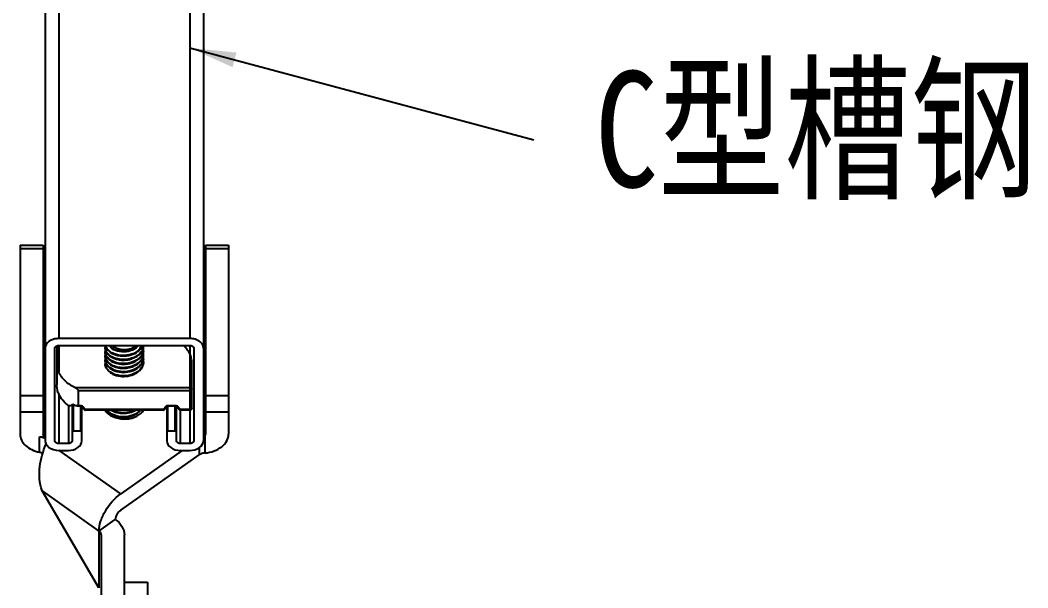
# Model space of a CAD drawing. Extents: x 1036631 to 1215829, y 649019 to 896649.
# Drawn here: x 1141561 to 1143744, y 786659 to 787891 of the extents above; entities that cross this region are included whole.
import ezdxf

# ---------------------------------------------------------------- set-up
doc = ezdxf.new("R2010")
doc.units = 0
doc.header["$LTSCALE"] = 1000
doc.header["$MEASUREMENT"] = 0
doc.styles.get("Standard").update_dxf_attribs({"font": 'gbenor.shx', "bigfont": 'gbcbig.shx'})
doc.dimstyles.get("Standard").update_dxf_attribs({"dimscale": 100, "dimtxt": 3.5, "dimasz": 1, "dimexe": 2.5, "dimexo": 3, "dimgap": 1.5, "dimtad": 1, "dimdec": 0, "dimzin": 0, "dimdsep": 46, "dimtxsty": 'Standard', "dimblk": 'ARCHTICK', "dimcen": 0.09, "dimadec": 0, "dimazin": 0, "dimtfac": 1, "dimtdec": 0, "dimtix": 1, "dimtmove": 2, "dimatfit": 3, "dimfxl": 1, "dimtolj": 1, "dimtzin": 0, "dimarcsym": 0})

# ---------------------------------------------------------------- blocks, each defined once
blk = doc.blocks.new('gfhhrryyfd')
at = {"linetype": 'Continuous'}
for p, q in [((3694907.2, -1760209.2), (3694907.2, -1762430.8)), ((3695191.5, -1760209.2), (3695191.5, -1762430.8)), ((3694877.9, -1760229.9), (3694877.9, -1762652.5)), ((3695220.8, -1760229.9), (3695220.8, -1762652.5)), ((3694823.5, -1762228.3), (3694873.7, -1762228.3)), ((3694823.5, -1762228.3), (3694823.5, -1762637.8)), ((3694823.5, -1762235.6), (3694873.7, -1762235.6)), ((3694873.7, -1762228.3), (3694873.7, -1762637.8)), ((3695225, -1762228.3), (3695275.2, -1762228.3)), ((3695225, -1762228.3), (3695225, -1762637.8)), ((3695225, -1762235.6), (3695275.2, -1762235.6)), ((3695275.2, -1762228.3), (3695275.2, -1762637.8)), ((3695191.5, -1762430.8), (3694907.2, -1762430.8)), ((3694898.8, -1762652.5), (3694898.8, -1762451.5)), ((3694903, -1762446.4), (3694903, -1762531.3)), ((3694907.2, -1762445.6), (3695191.5, -1762445.6)), ((3694907.2, -1762445.6), (3694907.2, -1762503.6)), ((3695191.5, -1762445.6), (3695191.5, -1762658.5)), ((3695199.9, -1762451.5), (3695199.9, -1762652.5)), ((3695195.7, -1762581.6), (3695195.7, -1762484)), ((3694942.4, -1762537.2), (3695191.5, -1762537.2)), ((3694873.7, -1762555), (3694823.5, -1762555)), ((3694907.2, -1762550.9), (3694907.2, -1762658.5)), ((3694949, -1762543.1), (3695191.5, -1762543.1)), ((3694949, -1762543.1), (3694949, -1762575.7)), ((3695275.2, -1762555), (3695225, -1762555)), ((3694928.1, -1762575.8), (3694928.1, -1762658.5)), ((3694936.4, -1762573.7), (3694936.4, -1762652.5)), ((3694939, -1762631.8), (3694939, -1762574)), ((3694946.9, -1762576.9), (3694954, -1762576.9)), ((3694949, -1762575.7), (3694954, -1762575.7)), ((3694954, -1762575.7), (3694954, -1762576.9)), ((3694954.8, -1762631.8), (3694954.8, -1762576.9)), ((3694955.8, -1762577.4), (3694963.1, -1762585.1)), ((3694957.4, -1762652.5), (3694957.4, -1762579.1)), ((3694958.8, -1762577.5), (3694965.4, -1762584.5)), ((3695134.2, -1762585.8), (3694964.5, -1762585.8)), ((3695133.3, -1762584.5), (3694965.4, -1762584.5)), ((3695133.3, -1762584.5), (3695139.9, -1762577.5)), ((3695135.7, -1762585.1), (3695142.9, -1762577.4)), ((3695141.4, -1762579.1), (3695141.4, -1762652.5)), ((3695143.9, -1762631.8), (3695143.9, -1762577.4)), ((3695144.8, -1762575.7), (3695159.7, -1762575.7)), ((3695144.8, -1762575.7), (3695144.8, -1762576.9)), ((3695144.8, -1762576.9), (3695159.7, -1762576.9)), ((3695159.7, -1762575.7), (3695159.7, -1762576.9)), ((3695159.8, -1762631.8), (3695159.8, -1762576.9)), ((3695161.5, -1762577.4), (3695168.8, -1762585.1)), ((3695162.3, -1762652.5), (3695162.3, -1762578.2)), ((3695164.6, -1762577.5), (3695171.2, -1762584.5)), ((3695191.5, -1762585.8), (3695170.2, -1762585.8)), ((3695170.6, -1762585.8), (3695170.6, -1762658.5)), ((3695191.5, -1762584.5), (3695171.2, -1762584.5)), ((3694873.7, -1762590.5), (3694823.5, -1762590.5)), ((3695275.2, -1762590.5), (3695225, -1762590.5)), ((3694865.4, -1762643.7), (3694877.9, -1762643.7)), ((3694865.4, -1762677.4), (3694865.4, -1762643.7)), ((3694954.8, -1762631.8), (3694939, -1762631.8)), ((3695159.8, -1762631.8), (3695143.9, -1762631.8)), ((3695223.6, -1762641.1), (3695223.6, -1762678.9)), ((3694928.1, -1762658.5), (3694907.2, -1762658.5)), ((3694907.2, -1762673.2), (3694928.1, -1762673.2)), ((3695041.6, -1762767.4), (3694907.6, -1762672.7)), ((3695174.8, -1762673.2), (3695041.6, -1762767.4)), ((3695191.5, -1762658.5), (3695170.6, -1762658.5)), ((3695170.6, -1762673.2), (3695191.5, -1762673.2)), ((3695211.7, -1762667.4), (3695211.7, -1762682.6)), ((3695041.6, -1762802.9), (3695211.7, -1762682.6)), ((3694871.1, -1762761.1), (3694994.3, -1762848.2)), ((3694994.3, -1762971.4), (3694871.1, -1762761.1)), ((3694994.3, -1762848.2), (3695029.8, -1762823.1)), ((3694994.3, -1762848.2), (3694994.3, -1762971.4)), ((3694999.2, -1762856.6), (3694999.2, -1763293.6)), ((3695049.4, -1763055.6), (3695049.4, -1762856.6)), ((3695049.4, -1762959.1), (3695099.6, -1762959.1)), ((3695099.6, -1762959.1), (3695099.6, -1763335.4))]:
    blk.add_line(p, q, dxfattribs=at)
for points in [[(3694963.1, -1762585.1), (3694963.5, -1762585.5), (3694964.1, -1762585.7), (3694964.5, -1762585.8)], [(3695134.2, -1762585.8), (3695134.6, -1762585.7), (3695135.2, -1762585.5), (3695135.7, -1762585.1)], [(3695168.8, -1762585.1), (3695169.2, -1762585.5), (3695169.9, -1762585.7), (3695170.2, -1762585.8)], [(3694939, -1762631.8), (3694937.7, -1762632.1), (3694936.8, -1762632.7), (3694936.4, -1762633.6)], [(3694957.4, -1762633.6), (3694957, -1762632.7), (3694956.1, -1762632.1), (3694954.8, -1762631.8)], [(3695143.9, -1762631.8), (3695142.6, -1762632.1), (3695141.7, -1762632.7), (3695141.4, -1762633.6)], [(3695162.3, -1762633.6), (3695161.9, -1762632.7), (3695161, -1762632.1), (3695159.8, -1762631.8)]]:
    blk.add_lwpolyline(points, dxfattribs=at)
for centre, radius, start, end in [((3695191.5, -1762471.7), 41, 80.8706, 90.0189), ((3695191.8, -1762470.1), 39.3, 78.0323, 80.8417), ((3695026.7, -1762448.9), 19.2, 169.9347, 179.9645), ((3695026.5, -1762448.9), 18.9, 180.0024, 183.3202), ((3695026.8, -1762450), 19.2, 180.052, 191.6603), ((3695026.8, -1762457.8), 19.2, 168.2082, 179.9468), ((3695066.8, -1762445.3), 24.3, 339.139, 349.3386), ((3695067.4, -1762444.3), 23.8, 346.6926, 347.1405), ((3695067.5, -1762444.4), 23.7, 347.1396, 348.9145), ((3695067.9, -1762444.4), 23.3, 348.9029, 357.1916), ((3695068, -1762445.5), 23.2, 349.8101, 359.9705), ((3695067.8, -1762445.5), 23.4, 349.4125, 349.8194), ((3695067.8, -1762453.4), 23.4, 8.7721, 9.1529), ((3695068, -1762453.3), 23.1, 0.0241, 8.7833), ((3695068, -1762453.3), 23.2, 350.9257, 355.6647), ((3695068.1, -1762454.4), 23.1, 352.5397, 359.9837), ((3695068.2, -1762453.3), 23, 357.2291, 359.9993), ((3695068.2, -1762453.3), 23, 356.5909, 357.2293), ((3695068.1, -1762453.3), 23, 355.6713, 356.5908), ((3695129.8, -1762495.9), 69.6, 42.2494, 46.358), ((3695026.5, -1762457.8), 18.9, 180.0025, 183.319), ((3695026.8, -1762458.9), 19.2, 180.0522, 191.7103), ((3695026.8, -1762466.6), 19.2, 168.2604, 179.9474), ((3695026.5, -1762466.6), 18.9, 180.0024, 183.3198), ((3695026.8, -1762467.7), 19.2, 180.0496, 191.3679), ((3695026.8, -1762475.5), 19.2, 167.9094, 179.9433), ((3695026.5, -1762475.5), 18.9, 180.0025, 183.3152), ((3695047.6, -1762420.5), 48.2, 280.123, 282.928), ((3695067, -1762454.2), 24.2, 339.3218, 350.2377), ((3695067.7, -1762453.3), 23.5, 348.6302, 349.8187), ((3695067.9, -1762462.2), 23.3, 348.9773, 357.229), ((3695067.8, -1762453.3), 23.4, 349.8191, 350.9299), ((3695067.8, -1762454.4), 23.4, 350.3157, 352.5466), ((3695068, -1762462.2), 23.2, 0.0308, 9.7049), ((3695068, -1762471.1), 23.2, 0.0332, 10.0184), ((3695067.9, -1762471), 23.3, 349.2692, 357.2332), ((3695068, -1762479.9), 23.2, 0.0332, 10.0043), ((3695068, -1762463.3), 23.2, 350.6115, 359.9707), ((3695068, -1762472.2), 23.2, 350.5969, 359.9706), ((3695068.3, -1762462.2), 22.9, 357.2509, 359.9984), ((3695068.3, -1762471.1), 22.9, 357.2538, 359.9983), ((3695026.5, -1762484.4), 18.9, 180.0025, 183.3152), ((3695046.9, -1762450), 45.3, 257.5731, 259.6973), ((3695058, -1762473.8), 35, 311.8202, 317.3511), ((3695068.3, -1762479.9), 22.9, 357.2538, 359.9983), ((3694985.2, -1762488.1), 97.4, 241.7354, 243.9434), ((3695032, -1762570.4), 29.2, 211.9656, 213.5353), ((3695026.5, -1762583.7), 18.9, 186.2145, 188.3209), ((3695027.4, -1762581.8), 19.8, 191.5191, 196.3654), ((3695032.6, -1762571.4), 25.7, 214.1434, 218.9006), ((3695065.5, -1762578.1), 25.8, 334.3672, 341.5372), ((3695066.4, -1762578.4), 24.8, 341.5792, 342.7354), ((3695068.4, -1762586.2), 22.7, 0.9501, 1.1978), ((3695191.5, -1762581.6), 4.18, 270.0008, 359.9997), ((3695033.4, -1762570.7), 26.7, 218.8725, 219.1531), ((3695033.7, -1762570.5), 27.1, 219.1564, 220.767), ((3694895.8, -1762651.3), 18.1, 207.6898, 214.3075)]:
    blk.add_arc(centre, radius, start, end, dxfattribs=at)
blk.add_ellipse((3694994.4, -1762462.7), major_axis=(85.2, 114), ratio=0.292406, start_param=3.562723, end_param=3.670193, dxfattribs=at)
for points, knots in [([(3694873.7, -1762282.9), (3694873.7, -1762283.4), (3694874.2, -1762285.7), (3694876.2, -1762287.4), (3694877.9, -1762288)], [0, 0, 0, 0, 0.22722, 1, 1, 1, 1]), ([(3695220.9, -1762288), (3695221.5, -1762287.8), (3695223.4, -1762286.8), (3695225, -1762284.5), (3695225, -1762282.9)], [0, 0, 0, 0, 0.2888, 1, 1, 1, 1]), ([(3695220.8, -1762451.5), (3695220.8, -1762449.2), (3695218.4, -1762439.1), (3695207.6, -1762433.3), (3695199.9, -1762431.6)], [0, 0, 0, 0, 0.221136, 1, 1, 1, 1]), ([(3694891.1, -1762434.2), (3694889.1, -1762435.1), (3694882.7, -1762438.7), (3694877.9, -1762446.2), (3694877.9, -1762451.5)], [0, 0, 0, 0, 0.286732, 1, 1, 1, 1]), ([(3695090.5, -1762449.8), (3695089.6, -1762453.7), (3695085.6, -1762461.3), (3695075.1, -1762469.9), (3695061.6, -1762475.2), (3695046.6, -1762476.9), (3695032, -1762474.9), (3695019.5, -1762469.4), (3695010.4, -1762460.9), (3695007.8, -1762453.5), (3695007.6, -1762450)], [0, 0, 0, 0, 0.111968, 0.236912, 0.374448, 0.518156, 0.658848, 0.787879, 0.900583, 1, 1, 1, 1]), ([(3695078.9, -1762457.6), (3695073.3, -1762461.9), (3695059.4, -1762467.6), (3695040.9, -1762467.9), (3695027.1, -1762464), (3695018.4, -1762459.4), (3695011.9, -1762453.2), (3695009.1, -1762448.1), (3695008.4, -1762445.6)], [0, 0, 0, 0, 0.262112, 0.537776, 0.66937, 0.790942, 0.900704, 1, 1, 1, 1]), ([(3695009.4, -1762449.5), (3695009.7, -1762450), (3695010.8, -1762452.3), (3695012.3, -1762454.3), (3695013.6, -1762455.7)], [0, 0, 0, 0, 0.24232, 1, 1, 1, 1]), ([(3695016.3, -1762445.6), (3695022.1, -1762452.6), (3695034.4, -1762457.5), (3695048.6, -1762458), (3695058.7, -1762456.9), (3695066, -1762454.3), (3695070.3, -1762451.8)], [0, 0, 0, 0, 0.471992, 0.606824, 0.74197, 1, 1, 1, 1]), ([(3695080, -1762445.6), (3695076.7, -1762450.1), (3695066.5, -1762457.3), (3695048.5, -1762460.9), (3695030.8, -1762458.2), (3695020.8, -1762451.6), (3695017.8, -1762447.4)], [0, 0, 0, 0, 0.241934, 0.512224, 0.776098, 1, 1, 1, 1]), ([(3695023.3, -1762445.6), (3695026.6, -1762448.5), (3695035.1, -1762453), (3695049.4, -1762455.2), (3695063.6, -1762453), (3695072.1, -1762448.5), (3695075.4, -1762445.6)], [0, 0, 0, 0, 0.238191, 0.5, 0.761809, 1, 1, 1, 1]), ([(3695070.3, -1762451.8), (3695071.1, -1762451.4), (3695074.1, -1762449.6), (3695076.8, -1762447.5), (3695078.6, -1762445.6)], [0, 0, 0, 0, 0.261206, 1, 1, 1, 1]), ([(3695078.9, -1762457.6), (3695079.8, -1762456.7), (3695082.9, -1762453.2), (3695085.4, -1762448.9), (3695086.5, -1762445.6)], [0, 0, 0, 0, 0.260314, 1, 1, 1, 1]), ([(3695078.9, -1762457.6), (3695080.1, -1762456.8), (3695084.2, -1762453.5), (3695087.7, -1762449.1), (3695089.2, -1762445.6)], [0, 0, 0, 0, 0.267033, 1, 1, 1, 1]), ([(3695079.5, -1762458.3), (3695079.9, -1762458), (3695081.5, -1762456.6), (3695083.1, -1762455.1), (3695084.1, -1762454)], [0, 0, 0, 0, 0.25532, 1, 1, 1, 1]), ([(3695084.1, -1762454), (3695084.4, -1762453.6), (3695085.6, -1762452.2), (3695086.7, -1762450.7), (3695087.4, -1762449.5)], [0, 0, 0, 0, 0.254857, 1, 1, 1, 1]), ([(3695187.1, -1762456.5), (3695186.7, -1762455.9), (3695184.9, -1762453.3), (3695182.9, -1762450.8), (3695181.3, -1762449.1)], [0, 0, 0, 0, 0.245927, 1, 1, 1, 1]), ([(3695007.5, -1762476.6), (3695007.5, -1762480), (3695009.6, -1762487.2), (3695014.7, -1762492.6), (3695017.7, -1762494.9)], [0, 0, 0, 0, 0.471695, 1, 1, 1, 1]), ([(3695090.7, -1762457.9), (3695089.9, -1762461.8), (3695086.1, -1762469.6), (3695075.8, -1762478.4), (3695062.2, -1762483.9), (3695047.2, -1762485.8), (3695032.4, -1762483.9), (3695019.7, -1762478.4), (3695010.5, -1762469.9), (3695007.8, -1762462.4), (3695007.6, -1762458.9)], [0, 0, 0, 0, 0.111438, 0.235731, 0.372938, 0.516745, 0.657844, 0.787365, 0.900423, 1, 1, 1, 1]), ([(3695087.4, -1762475), (3695083.2, -1762481.9), (3695072, -1762489.8), (3695055.2, -1762494), (3695041.4, -1762494.3), (3695028.5, -1762491.4), (3695017.6, -1762485.7), (3695010, -1762477.6), (3695007.8, -1762470.9), (3695007.6, -1762467.7)], [0, 0, 0, 0, 0.247397, 0.387799, 0.530345, 0.667239, 0.791958, 0.901708, 1, 1, 1, 1]), ([(3695016.4, -1762492.7), (3695013.9, -1762490.6), (3695009.7, -1762485.8), (3695007.7, -1762479.6), (3695007.6, -1762476.6)], [0, 0, 0, 0, 0.52477, 1, 1, 1, 1]), ([(3695007.9, -1762471.5), (3695008.5, -1762474.6), (3695011.6, -1762480.9), (3695019.8, -1762488.2), (3695030.8, -1762493.2), (3695043.7, -1762495.5), (3695057.1, -1762494.8), (3695073.1, -1762490.3), (3695083.7, -1762482.4), (3695087.7, -1762475.7)], [0, 0, 0, 0, 0.099803, 0.212169, 0.338787, 0.476105, 0.61766, 0.756186, 1, 1, 1, 1]), ([(3695009.4, -1762458.3), (3695009.7, -1762458.9), (3695010.8, -1762461.1), (3695012.3, -1762463.2), (3695013.6, -1762464.6)], [0, 0, 0, 0, 0.242292, 1, 1, 1, 1]), ([(3695009.4, -1762467.2), (3695009.7, -1762467.8), (3695010.8, -1762470), (3695012.3, -1762472), (3695013.6, -1762473.4)], [0, 0, 0, 0, 0.242309, 1, 1, 1, 1]), ([(3695013.6, -1762455.7), (3695017.2, -1762459.6), (3695027.2, -1762465.9), (3695044.9, -1762469.4), (3695063.4, -1762467.3), (3695074.8, -1762461.9), (3695079.5, -1762458.3)], [0, 0, 0, 0, 0.225132, 0.482573, 0.749584, 1, 1, 1, 1]), ([(3695013.6, -1762464.6), (3695017.9, -1762469.3), (3695027.2, -1762474.5), (3695040.7, -1762477.4), (3695051.9, -1762477.6), (3695062.9, -1762475.7), (3695075.9, -1762470.7), (3695084.1, -1762463.9), (3695087.4, -1762458.4)], [0, 0, 0, 0, 0.231819, 0.363306, 0.499507, 0.635491, 0.766568, 1, 1, 1, 1]), ([(3695013.6, -1762473.4), (3695017.9, -1762478.2), (3695027.2, -1762483.3), (3695040.7, -1762486.2), (3695051.9, -1762486.4), (3695062.9, -1762484.5), (3695075.9, -1762479.6), (3695084.1, -1762472.7), (3695087.4, -1762467.2)], [0, 0, 0, 0, 0.231805, 0.363293, 0.499495, 0.635484, 0.766566, 1, 1, 1, 1]), ([(3695056, -1762467.9), (3695054.5, -1762468.2), (3695048.2, -1762469), (3695041.8, -1762468.6), (3695037.1, -1762467.6)], [0, 0, 0, 0, 0.253006, 1, 1, 1, 1]), ([(3695056.8, -1762476.7), (3695055.2, -1762477), (3695048.7, -1762477.9), (3695042.1, -1762477.6), (3695037.3, -1762476.5)], [0, 0, 0, 0, 0.252727, 1, 1, 1, 1]), ([(3695090.7, -1762466.6), (3695090.6, -1762467.3), (3695089.9, -1762470.3), (3695088.6, -1762473.1), (3695087.4, -1762475)], [0, 0, 0, 0, 0.245205, 1, 1, 1, 1]), ([(3695088.3, -1762483.5), (3695088.6, -1762482.9), (3695089.8, -1762480.5), (3695090.5, -1762477.9), (3695090.9, -1762475.9)], [0, 0, 0, 0, 0.255239, 1, 1, 1, 1]), ([(3695090.8, -1762475.4), (3695090.7, -1762475.9), (3695090.1, -1762478.2), (3695089.3, -1762480.4), (3695088.5, -1762481.9)], [0, 0, 0, 0, 0.246649, 1, 1, 1, 1]), ([(3695191.5, -1762464.4), (3695191.2, -1762463.8), (3695189.9, -1762461), (3695188.4, -1762458.4), (3695187.1, -1762456.5)], [0, 0, 0, 0, 0.246381, 1, 1, 1, 1]), ([(3695195.7, -1762484), (3695195.7, -1762483.1), (3695195.6, -1762481.3), (3695195.2, -1762477.8), (3695194.2, -1762472.1), (3695192.8, -1762467.4), (3695191.5, -1762464.4)], [0, 0, 0, 0, 0.138161, 0.267841, 0.521134, 1, 1, 1, 1]), ([(3694903, -1762489.9), (3694903, -1762489.5), (3694903.2, -1762491.7), (3694903.4, -1762492.5), (3694903.8, -1762494.4), (3694904.3, -1762496), (3694904.9, -1762497.8), (3694905.8, -1762500.4), (3694906.6, -1762502.3), (3694907.2, -1762503.6)], [0, 0, 0, 0, 0.078745, 0.19228, 0.31189, 0.436571, 0.566746, 0.703259, 1, 1, 1, 1]), ([(3695016.2, -1762501.5), (3695013.8, -1762499.4), (3695009.6, -1762494.6), (3695007.7, -1762488.4), (3695007.6, -1762485.5)], [0, 0, 0, 0, 0.524463, 1, 1, 1, 1]), ([(3695083.8, -1762488.7), (3695079.9, -1762493), (3695069.2, -1762499.8), (3695050.7, -1762503.8), (3695032, -1762501.9), (3695020.7, -1762496.4), (3695016.4, -1762492.7)], [0, 0, 0, 0, 0.239543, 0.50309, 0.765417, 1, 1, 1, 1]), ([(3695017.7, -1762494.9), (3695022.2, -1762498.4), (3695033.6, -1762503.4), (3695052.1, -1762504.8), (3695070.3, -1762500.5), (3695080.6, -1762493.5), (3695084.3, -1762489.2)], [0, 0, 0, 0, 0.237667, 0.50065, 0.762696, 1, 1, 1, 1]), ([(3695058.8, -1762485.1), (3695057, -1762485.6), (3695049.6, -1762486.9), (3695042, -1762486.5), (3695036.6, -1762485.2)], [0, 0, 0, 0, 0.252464, 1, 1, 1, 1]), ([(3695058.3, -1762494.1), (3695056.7, -1762494.5), (3695050.3, -1762495.6), (3695043.6, -1762495.4), (3695038.8, -1762494.6)], [0, 0, 0, 0, 0.251553, 1, 1, 1, 1]), ([(3695079.8, -1762502.4), (3695080.2, -1762502.1), (3695081.8, -1762500.7), (3695083.3, -1762499.2), (3695084.3, -1762498.1)], [0, 0, 0, 0, 0.255282, 1, 1, 1, 1]), ([(3695091.1, -1762481), (3695091, -1762484), (3695089.5, -1762490.1), (3695085.9, -1762495.2), (3695083.8, -1762497.5)], [0, 0, 0, 0, 0.483641, 1, 1, 1, 1]), ([(3695088.5, -1762481.9), (3695088.2, -1762482.5), (3695086.9, -1762484.9), (3695085.2, -1762487.1), (3695083.8, -1762488.7)], [0, 0, 0, 0, 0.24363, 1, 1, 1, 1]), ([(3695084.3, -1762498.1), (3695086.4, -1762495.7), (3695089.9, -1762490.3), (3695091.2, -1762484.1), (3695091.2, -1762481)], [0, 0, 0, 0, 0.515614, 1, 1, 1, 1]), ([(3695084.3, -1762489.2), (3695084.7, -1762488.8), (3695086.2, -1762487), (3695087.5, -1762485), (3695088.3, -1762483.5)], [0, 0, 0, 0, 0.256096, 1, 1, 1, 1]), ([(3694942.4, -1762537.2), (3694934.5, -1762533.4), (3694920.5, -1762524.2), (3694910.4, -1762510.6), (3694907.2, -1762503.6)], [0, 0, 0, 0, 0.528487, 1, 1, 1, 1]), ([(3695081.4, -1762499.9), (3695077.2, -1762503.7), (3695066.5, -1762509.6), (3695048.6, -1762512.7), (3695030.9, -1762510.4), (3695020.3, -1762505), (3695016.2, -1762501.5)], [0, 0, 0, 0, 0.244054, 0.507922, 0.767735, 1, 1, 1, 1]), ([(3695018, -1762504), (3695022.1, -1762507.1), (3695032.2, -1762511.7), (3695048.8, -1762513.7), (3695065.5, -1762510.9), (3695075.6, -1762505.7), (3695079.8, -1762502.4)], [0, 0, 0, 0, 0.234486, 0.493055, 0.755143, 1, 1, 1, 1]), ([(3695058.3, -1762503), (3695056.7, -1762503.3), (3695050.1, -1762504.5), (3695043.4, -1762504.3), (3695038.5, -1762503.4)], [0, 0, 0, 0, 0.251672, 1, 1, 1, 1]), ([(3694907.2, -1762550.9), (3694905.9, -1762547.9), (3694904.5, -1762543.2), (3694903.5, -1762537.5), (3694903.2, -1762534), (3694903, -1762532.2), (3694903, -1762531.3)], [0, 0, 0, 0, 0.478872, 0.732167, 0.861849, 1, 1, 1, 1]), ([(3694942.4, -1762537.2), (3694943.7, -1762537.9), (3694945.8, -1762539.2), (3694948, -1762541.1), (3694949, -1762542.4), (3694949, -1762543.1)], [0, 0, 0, 0, 0.508644, 0.771516, 1, 1, 1, 1]), ([(3695191.5, -1762537.2), (3695192.6, -1762537.2), (3695194.1, -1762537.6), (3695195.5, -1762538.9), (3695195.7, -1762539.8), (3695195.7, -1762540.2)], [0, 0, 0, 0, 0.552527, 0.789194, 1, 1, 1, 1]), ([(3695191.5, -1762543.1), (3695192.6, -1762543.1), (3695194.1, -1762542.8), (3695195.5, -1762541.4), (3695195.7, -1762540.6), (3695195.7, -1762540.2)], [0, 0, 0, 0, 0.552515, 0.789179, 1, 1, 1, 1]), ([(3694929, -1762576.6), (3694924.2, -1762573.1), (3694915.7, -1762565.5), (3694909.4, -1762555.8), (3694907.2, -1762550.9)], [0, 0, 0, 0, 0.520159, 1, 1, 1, 1]), ([(3694929.8, -1762576.9), (3694929.8, -1762576.9), (3694929.5, -1762576.9), (3694929.2, -1762576.7), (3694929, -1762576.6)], [0, 0, 0, 0, 0.224258, 1, 1, 1, 1]), ([(3694939, -1762574), (3694938.9, -1762573.9), (3694938.5, -1762573.7), (3694937.9, -1762573.6), (3694937.6, -1762573.7)], [0, 0, 0, 0, 0.298771, 1, 1, 1, 1]), ([(3694946.9, -1762576.9), (3694946.5, -1762576.9), (3694945, -1762576.7), (3694943.4, -1762576.2), (3694942.4, -1762575.7)], [0, 0, 0, 0, 0.232638, 1, 1, 1, 1]), ([(3694949, -1762575.7), (3694949, -1762575.9), (3694948.9, -1762576.3), (3694948.1, -1762576.8), (3694947.4, -1762576.9), (3694946.9, -1762576.9)], [0, 0, 0, 0, 0.239055, 0.472377, 1, 1, 1, 1]), ([(3694954, -1762575.7), (3694954.3, -1762575.7), (3694955.4, -1762575.7), (3694956.6, -1762576.1), (3694957.4, -1762576.5)], [0, 0, 0, 0, 0.258297, 1, 1, 1, 1]), ([(3694954, -1762576.9), (3694954.4, -1762576.9), (3694955, -1762577), (3694955.6, -1762577.3), (3694955.8, -1762577.4)], [0, 0, 0, 0, 0.694252, 1, 1, 1, 1]), ([(3694957.3, -1762577.9), (3694957.2, -1762577.9), (3694956.6, -1762577.9), (3694956.1, -1762577.7), (3694955.8, -1762577.4)], [0, 0, 0, 0, 0.28225, 1, 1, 1, 1]), ([(3694958.8, -1762577.5), (3694958.7, -1762577.6), (3694958.2, -1762577.8), (3694957.7, -1762577.9), (3694957.3, -1762577.9)], [0, 0, 0, 0, 0.268193, 1, 1, 1, 1]), ([(3694965.4, -1762584.5), (3694965.2, -1762584.7), (3694964.8, -1762585.1), (3694964, -1762585.5), (3694963.3, -1762585.4), (3694963.1, -1762585.1)], [0, 0, 0, 0, 0.333929, 0.607776, 1, 1, 1, 1]), ([(3694964.5, -1762585.8), (3694964.7, -1762585.8), (3694965.1, -1762585.3), (3694965.3, -1762584.9), (3694965.4, -1762584.5)], [0, 0, 0, 0, 0.344146, 1, 1, 1, 1]), ([(3695007.7, -1762586.5), (3695015.7, -1762598.6), (3695041.2, -1762607.8), (3695070.6, -1762603.2), (3695084.3, -1762594.8), (3695088.9, -1762589.3)], [0, 0, 0, 0, 0.487782, 0.759802, 1, 1, 1, 1]), ([(3695084.2, -1762585.8), (3695079.9, -1762590.7), (3695067.8, -1762598.2), (3695047.1, -1762601.7), (3695027, -1762598.1), (3695015.7, -1762590.6), (3695012.1, -1762585.8)], [0, 0, 0, 0, 0.244143, 0.51353, 0.775518, 1, 1, 1, 1]), ([(3695013.1, -1762588.2), (3695017.1, -1762592.8), (3695028.8, -1762599.9), (3695049.1, -1762602.8), (3695069.5, -1762598.7), (3695081.2, -1762590.7), (3695085.2, -1762585.8)], [0, 0, 0, 0, 0.228358, 0.491922, 0.759562, 1, 1, 1, 1]), ([(3695020.9, -1762585.8), (3695028.6, -1762590.5), (3695047.5, -1762594.9), (3695066.3, -1762590.5), (3695074.5, -1762585.8)], [0, 0, 0, 0, 0.491142, 1, 1, 1, 1]), ([(3695072.4, -1762585.8), (3695064.7, -1762589.7), (3695047.4, -1762593.4), (3695030.1, -1762589.7), (3695022.8, -1762585.8)], [0, 0, 0, 0, 0.508141, 1, 1, 1, 1]), ([(3695089.7, -1762585.8), (3695089.5, -1762586.3), (3695088.7, -1762588.2), (3695087.6, -1762590.1), (3695086.7, -1762591.4)], [0, 0, 0, 0, 0.245608, 1, 1, 1, 1]), ([(3695135.7, -1762585.1), (3695135.4, -1762585.4), (3695134.7, -1762585.5), (3695133.9, -1762585.1), (3695133.5, -1762584.7), (3695133.3, -1762584.5)], [0, 0, 0, 0, 0.392224, 0.666072, 1, 1, 1, 1]), ([(3695133.3, -1762584.5), (3695133.4, -1762584.9), (3695133.6, -1762585.3), (3695134, -1762585.8), (3695134.2, -1762585.8)], [0, 0, 0, 0, 0.655854, 1, 1, 1, 1]), ([(3695139.9, -1762577.5), (3695140, -1762577.6), (3695140.5, -1762577.8), (3695141, -1762577.9), (3695141.4, -1762577.9)], [0, 0, 0, 0, 0.268193, 1, 1, 1, 1]), ([(3695141.3, -1762576.5), (3695141.6, -1762576.3), (3695142.7, -1762575.9), (3695143.9, -1762575.7), (3695144.8, -1762575.7)], [0, 0, 0, 0, 0.240525, 1, 1, 1, 1]), ([(3695141.4, -1762577.9), (3695141.5, -1762577.9), (3695142.1, -1762577.9), (3695142.7, -1762577.7), (3695142.9, -1762577.4)], [0, 0, 0, 0, 0.28225, 1, 1, 1, 1]), ([(3695142.9, -1762577.4), (3695143.1, -1762577.3), (3695143.7, -1762577), (3695144.3, -1762576.9), (3695144.8, -1762576.9)], [0, 0, 0, 0, 0.30582, 1, 1, 1, 1]), ([(3695159.7, -1762576.9), (3695160.1, -1762576.9), (3695160.8, -1762577), (3695161.4, -1762577.3), (3695161.5, -1762577.4)], [0, 0, 0, 0, 0.694252, 1, 1, 1, 1]), ([(3695164.6, -1762577.5), (3695164.4, -1762577.6), (3695163.6, -1762577.9), (3695162.8, -1762578), (3695162.2, -1762577.8)], [0, 0, 0, 0, 0.286288, 1, 1, 1, 1]), ([(3695162.3, -1762576.1), (3695162.5, -1762576.2), (3695163.3, -1762576.5), (3695164.1, -1762577), (3695164.6, -1762577.5)], [0, 0, 0, 0, 0.265871, 1, 1, 1, 1]), ([(3695171.2, -1762584.5), (3695171, -1762584.7), (3695170.5, -1762585.1), (3695169.8, -1762585.5), (3695169, -1762585.4), (3695168.8, -1762585.1)], [0, 0, 0, 0, 0.333929, 0.607776, 1, 1, 1, 1]), ([(3695170.2, -1762585.8), (3695170.4, -1762585.8), (3695170.8, -1762585.3), (3695171, -1762584.9), (3695171.2, -1762584.5)], [0, 0, 0, 0, 0.344146, 1, 1, 1, 1]), ([(3695195.7, -1762581.6), (3695195.7, -1762582), (3695195.5, -1762582.8), (3695194.1, -1762584.2), (3695192.6, -1762584.5), (3695191.5, -1762584.5)], [0, 0, 0, 0, 0.210821, 0.447485, 1, 1, 1, 1]), ([(3695057.1, -1762591.9), (3695055.4, -1762592.3), (3695048.4, -1762593.3), (3695041.1, -1762592.8), (3695036, -1762591.6)], [0, 0, 0, 0, 0.253335, 1, 1, 1, 1]), ([(3695056.3, -1762601), (3695054.7, -1762601.3), (3695048.4, -1762602.1), (3695041.9, -1762601.7), (3695037.2, -1762600.7)], [0, 0, 0, 0, 0.252903, 1, 1, 1, 1]), ([(3694823.5, -1762637.8), (3694823.5, -1762642.2), (3694825.8, -1762651.6), (3694835, -1762663.5), (3694848.7, -1762672.6), (3694859.6, -1762676.2), (3694865.4, -1762677.4)], [0, 0, 0, 0, 0.215862, 0.450689, 0.713102, 1, 1, 1, 1]), ([(3694865.4, -1762643.7), (3694866.6, -1762643.7), (3694871, -1762644), (3694875.4, -1762645.7), (3694878, -1762647.7)], [0, 0, 0, 0, 0.265386, 1, 1, 1, 1]), ([(3694877.9, -1762642.9), (3694877.3, -1762642.6), (3694875.3, -1762641.6), (3694873.7, -1762639.4), (3694873.7, -1762637.8)], [0, 0, 0, 0, 0.2888, 1, 1, 1, 1]), ([(3695223.6, -1762678.9), (3695230.4, -1762678.3), (3695243.5, -1762675.5), (3695260.4, -1762666.6), (3695272.2, -1762653.6), (3695275.2, -1762642.8), (3695275.2, -1762637.8)], [0, 0, 0, 0, 0.28821, 0.553531, 0.788229, 1, 1, 1, 1]), ([(3694871.1, -1762761.1), (3694865.1, -1762744.5), (3694863.5, -1762708.5), (3694873, -1762674.9), (3694879.9, -1762659.4)], [0, 0, 0, 0, 0.510211, 1, 1, 1, 1]), ([(3694880.8, -1762661.5), (3694882, -1762663.4), (3694889, -1762670.5), (3694899.5, -1762673.2), (3694907.2, -1762673.2)], [0, 0, 0, 0, 0.224309, 1, 1, 1, 1]), ([(3694928.1, -1762673.2), (3694935.3, -1762673.2), (3694948.6, -1762670.5), (3694957.4, -1762658.2), (3694957.4, -1762652.5)], [0, 0, 0, 0, 0.559767, 1, 1, 1, 1]), ([(3695141.4, -1762652.5), (3695141.4, -1762658.2), (3695150.1, -1762670.5), (3695163.4, -1762673.2), (3695170.6, -1762673.2)], [0, 0, 0, 0, 0.440233, 1, 1, 1, 1]), ([(3695191.5, -1762673.2), (3695198.7, -1762673.2), (3695212.1, -1762670.5), (3695220.8, -1762658.2), (3695220.8, -1762652.5)], [0, 0, 0, 0, 0.559767, 1, 1, 1, 1]), ([(3694994.3, -1762848.2), (3694994.3, -1762841.2), (3694997.5, -1762826), (3695011.1, -1762797), (3695027.9, -1762777.1), (3695041.6, -1762767.4)], [0, 0, 0, 0, 0.218267, 0.476674, 1, 1, 1, 1]), ([(3695041.6, -1762802.9), (3695038.2, -1762805.3), (3695032.9, -1762811.6), (3695029.8, -1762819.3), (3695029.8, -1762823.1)], [0, 0, 0, 0, 0.525314, 1, 1, 1, 1]), ([(3695029.8, -1762823.1), (3695035.5, -1762827.2), (3695045.3, -1762836.8), (3695049.4, -1762850.3), (3695049.4, -1762856.6)], [0, 0, 0, 0, 0.528923, 1, 1, 1, 1]), ([(3694999.2, -1762856.6), (3694999.2, -1762855.8), (3694998.7, -1762852.5), (3694996.4, -1762849.7), (3694994.3, -1762848.2)], [0, 0, 0, 0, 0.234763, 1, 1, 1, 1])]:
    blk.add_open_spline(points, degree=3, knots=knots, dxfattribs=at)
for points in [[(3694898.8, -1762431.6), (3694896.1, -1762432.2), (3694893.5, -1762433), (3694891.1, -1762434.2)], [(3694907.2, -1762430.8), (3694904.4, -1762430.8), (3694901.5, -1762431.1), (3694898.8, -1762431.6)], [(3694898.8, -1762451.5), (3694898.8, -1762448.1), (3694903.8, -1762445.6), (3694907.2, -1762445.6)], [(3695007.9, -1762453.9), (3695008.3, -1762455.4), (3695008.8, -1762456.9), (3695009.4, -1762458.3)], [(3695008.1, -1762445.6), (3695008.4, -1762446.9), (3695008.8, -1762448.2), (3695009.4, -1762449.5)], [(3695087.4, -1762449.5), (3695088.2, -1762448.2), (3695088.9, -1762446.9), (3695089.4, -1762445.6)], [(3695087.4, -1762458.4), (3695088.3, -1762457), (3695089, -1762455.5), (3695089.6, -1762454)], [(3695191.5, -1762445.6), (3695194.9, -1762445.6), (3695199.9, -1762448.1), (3695199.9, -1762451.5)], [(3695007.9, -1762462.8), (3695008.3, -1762464.3), (3695008.8, -1762465.8), (3695009.4, -1762467.2)], [(3695087.4, -1762467.2), (3695088.3, -1762465.8), (3695089, -1762464.3), (3695089.6, -1762462.8)], [(3695087.7, -1762475.7), (3695088.4, -1762474.4), (3695089.1, -1762473), (3695089.6, -1762471.6)], [(3695089.6, -1762471.6), (3695090.2, -1762470.1), (3695090.6, -1762468.6), (3695090.9, -1762467.1)], [(3694930.3, -1762576.9), (3694930.1, -1762577), (3694930, -1762577), (3694929.8, -1762576.9)], [(3694957.4, -1762576.5), (3694957.9, -1762576.7), (3694958.4, -1762577.1), (3694958.8, -1762577.5)], [(3695088.9, -1762589.3), (3695089.8, -1762588.2), (3695090.7, -1762587.1), (3695091.4, -1762585.8)], [(3695139.9, -1762577.5), (3695140.3, -1762577.1), (3695140.8, -1762576.7), (3695141.3, -1762576.5)], [(3695159.7, -1762575.7), (3695160.6, -1762575.7), (3695161.5, -1762575.8), (3695162.3, -1762576.1)], [(3695162.2, -1762577.8), (3695162, -1762577.8), (3695161.7, -1762577.6), (3695161.5, -1762577.4)], [(3695225, -1762637.8), (3695225, -1762639), (3695224.4, -1762640.2), (3695223.6, -1762641.1)], [(3694877.9, -1762652.5), (3694877.9, -1762655), (3694878.6, -1762657.5), (3694879.7, -1762659.7)], [(3694907.2, -1762658.5), (3694903.8, -1762658.5), (3694898.8, -1762656), (3694898.8, -1762652.5)], [(3694936.4, -1762652.5), (3694936.4, -1762656), (3694931.5, -1762658.5), (3694928.1, -1762658.5)], [(3695170.6, -1762658.5), (3695167.2, -1762658.5), (3695162.3, -1762656), (3695162.3, -1762652.5)], [(3695199.9, -1762652.5), (3695199.9, -1762656), (3695194.9, -1762658.5), (3695191.5, -1762658.5)], [(3694872.5, -1762679.7), (3694870.2, -1762678.7), (3694867.8, -1762678), (3694865.4, -1762677.4)], [(3695216.6, -1762680.2), (3695214.9, -1762680.8), (3695213.2, -1762681.6), (3695211.7, -1762682.6)], [(3695223.6, -1762678.9), (3695221.2, -1762679.1), (3695218.9, -1762679.5), (3695216.6, -1762680.2)]]:
    blk.add_open_spline(points, degree=3, dxfattribs=at)
at = {"insert": (3696069, -1761851.2), "char_height": 250.906, "attachment_point": 1}
blk.add_mtext('{\\fSimSun|b0|i0|c134|p2;\\W0.8;C型槽钢}', dxfattribs=at)
blk.add_leader([(3695191.5, -1761800.5), (3695936.4, -1762000)], dimstyle='Standard', override={"dimgap": 20, "dimtad": 0})

msp = doc.modelspace()

# ---------------------------------------------------------------- block references
at = {"lineweight": -3, "xscale": 0.9999959487468004, "yscale": 0.999995949678123, "zscale": 0.9999959495959999}
msp.add_blockref('gfhhrryyfd', (-2553248, 2549623.7), dxfattribs=at)

doc.saveas('drawing.dxf')
